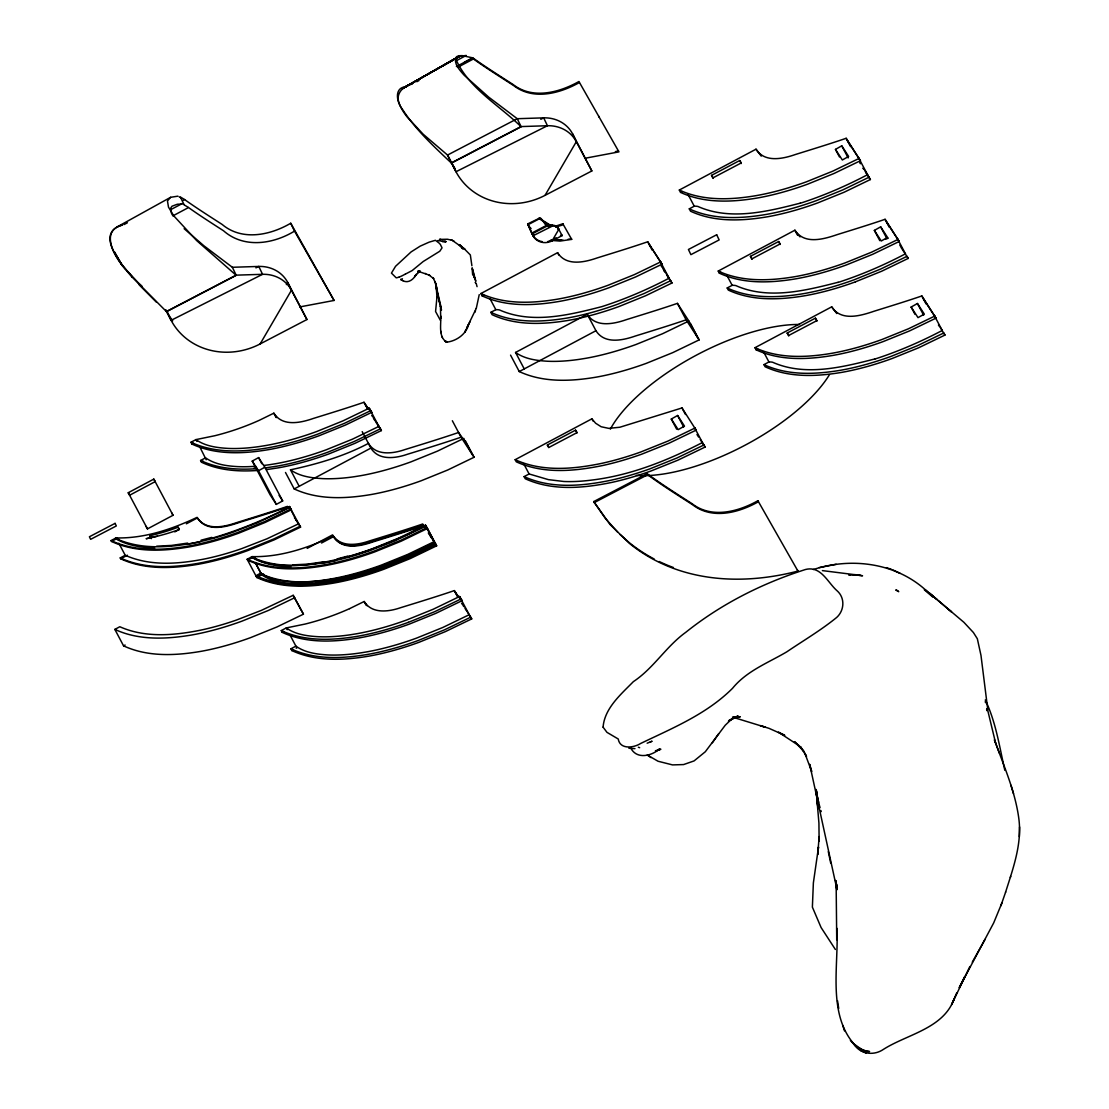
<?xml version="1.0" encoding="UTF-8"?>
<svg xmlns="http://www.w3.org/2000/svg" width="1109" height="1109" viewBox="0 0 1109 1109"><rect width="100%" height="100%" fill="white"/><g stroke="black" fill="none" stroke-linecap="round" stroke-linejoin="round"><path stroke-width="1.5" d="M476.288 308.371L479.24 294.62M999.459 753.261L994.399 739.758C1003.645 765.584 1015.165 791.05 1018.811 818.47C1022.207 843.81 1013.03 868.527 1005.558 892.274M1019.337 836.685L1019.587 826.954M1010.354 877.455L1010.715 876.36M476.302 308.316L466.515 328.5L468.76 324.022C466.348 334.169 456.451 341.087 446.622 342.168C438.083 336.776 441.243 324.396 440.744 315.982L440.703 318.38L440.453 305.89L441.451 310.104M1005.669 891.996L1000.859 905.79M459.778 597.696L459.57 596.503L433.203 609.243L406.823 619.931A168.845 66.79 -27.9 0 1 356.419 633.793L350.527 634.75A178.812 70.726 -27.9 0 1 318.435 636.718C307.332 636.081 295.548 634.542 286.261 627.93L281.27 630.591L282.199 632.352C306.084 643.442 333.546 642.25 358.928 637.966A168.845 66.79 -27.9 0 0 409.318 624.104L435.698 613.416L462.079 600.676L459.57 596.503L470.161 616.479M460.706 599.456L460.512 598.264L462.079 600.676M474.929 312.211L475.511 310.645M964.664 976.599L959.202 987.745L993.706 922.868L1001.884 903.031M465.378 331.036L464.907 332.048L465.988 329.609M969.848 966.535L951.577 1004.629L954.017 999.209C943.149 1028.736 907.093 1034.281 883.485 1049.336C873.462 1056.267 859.558 1054.091 853.306 1043.25L855.829 1046.078C826.829 1015.317 838.875 966.466 836.935 928.344L836.727 939.767L836.117 881.447L836.782 889.889L835.978 881.128L836.81 887.699L835.548 880.449L836.796 886.216M953.768 999.791L956.665 993.04M972.288 962.155L985.069 939.378M469.273 323.107L470.355 321.18M286.372 284.611L287.675 282.379A33.825 31.052 -25.6 0 0 258.785 266.437L232.363 267.283L203.876 245.754L184.136 228.69M260.144 343.942L291.445 290.253L287.675 282.379L306.943 319.531L260.144 343.942A67.635 62.118 -25.6 0 1 171.105 320.321L165.74 310.035M545.032 195.364L591.832 170.952L576.333 141.675A33.825 31.052 -25.6 0 0 547.444 125.733L455.993 171.743L447.551 155.052L455.993 171.743A67.635 62.118 -25.6 0 0 545.032 195.364L576.333 141.675L572.563 133.801A33.825 31.052 -25.6 0 0 543.673 117.859L517.251 118.705L447.551 155.052L423.236 134.272L407.1 116.944A93.683 26.699 31.5 0 1 399.129 103.068C395.151 93.794 403.551 85.462 412.326 84.09M558.007 229.286L558.423 228.579A7.236 6.654 -25.6 0 0 552.24 225.169L546.585 225.349L531.668 233.126L532.043 233.916L546.959 226.111L552.615 225.959A7.236 6.654 -25.6 0 1 558.797 229.355L552.102 240.847A14.486 13.294 -25.6 0 1 533.027 235.787L527.69 223.935L540.166 217.849A14.708 1.968 58.8 0 1 541.4 218.944L546.959 226.139L542.232 220.109A11.658 1.844 56.5 0 0 540.97 218.972L539.653 218.598L528.064 224.711L529.658 227.123M456.88 57.64L455.494 61.577L456.256 64.294A88.041 16.15 32 0 0 464.366 75.412L488.764 97.176L517.251 118.705L521.036 126.578L547.444 125.733L543.673 117.859L540.804 119.301M402.83 280.66C408.542 283.807 413.823 279.052 416.374 274.242L415.196 275.808L419.867 271.248L417.954 272.19M650.997 757.613L647.268 754.979L658.011 761.231L672.539 764.905L683.588 764.572L694.054 760.926L705.296 751.763L725.231 725.244L732.217 718.59L728.433 721.21L737.818 716.054L733.465 718.036M414.503 276.876L415.833 274.949M712.366 742.78L718.701 733.673M527.69 223.935L532.043 233.916M177.939 196.154L170.62 197.305L167.459 200.951L168.485 207.106L173.683 215.756L196.612 240.542L236.231 275.337L166.53 311.684L132.026 276.987M402.456 278.789L400.723 279.51L403.052 280.757M457.837 56.961L402.595 88.637L459.029 56.42L466.224 55.45L456.118 60.815M459.029 56.42L404.12 87.528L460.457 55.991L405.866 86.516M835.465 149.382L841.759 145.834L848.635 156.438L842.341 159.987L835.465 149.382L839.458 156.951M874.363 230.395L880.671 226.832L887.547 237.437L881.253 241L874.363 230.395L879.797 240.653M671.305 419.036L677.599 415.487L684.475 426.092L678.181 429.64L671.305 419.036L676.67 429.197M911.141 307.041L917.434 303.492L924.31 314.097L918.016 317.645L911.141 307.041L915.008 314.36M170.62 197.305L117.318 226.818M252.242 461.081L258.591 457.601L264.843 467.249L282.67 500.921L276.321 504.387L270.069 494.753L252.242 461.081L258.494 470.715L276.321 504.387M258.494 470.715L264.843 467.249M114.851 629.399L119.814 626.737C145.099 638.022 173.988 635.512 200.41 630.203A161.969 64.072 -27.9 0 0 236.494 620.042L261.53 610.31L293.164 595.311L303.436 614.178L277.056 626.918L250.676 637.606A168.845 66.79 -27.9 0 1 200.285 651.468C174.917 655.752 147.455 656.958 123.57 645.854L114.851 629.399C138.736 640.503 166.198 639.297 191.58 635.013A168.845 66.79 -27.9 0 0 241.97 621.151L268.35 610.463L294.717 597.723M123.57 645.854L125.123 645.022M424.012 526.151L423.333 525.153C405.52 531.239 387.512 536.728 369.519 542.287C357.597 546.39 340.92 548.678 333.171 536.063C307.886 547.971 280.438 557.286 252.145 556.621L247.155 559.269L255.86 575.737L260.837 573.076C270.139 579.674 281.908 581.227 293.026 581.865A178.812 70.726 -27.9 0 0 325.131 579.896L331.023 578.94A168.845 66.79 -27.9 0 0 381.413 565.077L407.793 554.389L434.173 541.649M728.738 720.573L736.986 716.733L734.435 717.301L738.802 716.497L734.976 716.955L740.257 716.816L733.465 716.83M379.819 428.171L369.242 408.181L371.737 412.354L345.37 425.094L318.99 435.782A168.845 66.79 -27.9 0 1 268.586 449.644C243.218 453.928 215.756 455.134 191.871 444.03L190.942 442.269L195.933 439.608L214.772 435.74A242.774 222.978 -28.8 0 0 259.243 420.325L273.854 413.172C282.435 426.882 300.539 422.889 313.237 418.481C330.205 413.2 347.2 408.015 364.002 402.276L364.792 403.468A110.969 3.577 61.3 0 0 368.243 408.348L369.436 409.373L369.242 408.181L342.861 420.921L316.495 431.609A168.845 66.79 -27.9 0 1 266.091 445.471L260.199 446.428A178.812 70.726 -27.9 0 1 228.107 448.41C217.004 447.759 205.22 446.22 195.933 439.608L196.861 441.368M191.871 444.03L193.437 443.198M480.904 293.525L557.591 252.686C566.172 266.382 584.277 262.403 596.975 257.995C613.942 252.7 630.938 247.529 647.739 241.776L662.018 264.205L635.637 276.945L609.257 287.633A168.845 66.79 -27.9 0 1 558.867 301.496C533.484 305.779 506.037 306.985 482.138 295.881L480.904 293.525C504.789 304.628 532.251 303.422 557.619 299.153A168.845 66.79 -27.9 0 0 608.009 285.29L634.39 274.602L660.77 261.863M679.318 190.041L756.019 149.188C764.6 162.898 782.704 158.92 795.403 154.511C812.356 149.216 829.352 144.045 846.167 138.292L860.432 160.722L834.065 173.461L807.685 184.149A168.845 66.79 -27.9 0 1 757.281 198.012C731.912 202.282 704.451 203.502 680.566 192.398L679.318 190.041C703.217 201.145 730.665 199.939 756.047 195.655A168.845 66.79 -27.9 0 0 806.437 181.807L832.817 171.119L859.198 158.365M482.138 295.881L483.704 295.049M680.566 192.398L682.132 191.566M128.256 492.715L153.818 479.102L155.205 481.611L129.642 495.224L128.256 492.715L147.469 528.896L173.032 515.283L153.818 479.102M258.134 470.424C239.031 471.852 219.069 470.549 201.519 462.245L200.59 460.485L205.581 457.823C214.869 464.449 226.652 465.974 237.742 466.626A178.812 70.726 -27.9 0 0 255.694 466.265M201.519 462.245L203.391 461.247M206.205 459.75L199.592 446.511M666.301 273.84L671.971 283.017L645.59 295.756L619.224 306.444A168.845 66.79 -27.9 0 1 568.82 320.307C543.452 324.577 515.99 325.796 492.105 314.693L490.857 312.336L495.848 309.674A24.024 9.496 -27.9 0 1 499.494 309.952C531.946 324.341 568.986 315.025 601.785 306.652A180.601 71.433 -27.9 0 0 669.129 278.179M864.729 170.356L870.399 179.533L844.018 192.273L817.638 202.947A168.845 66.79 -27.9 0 1 767.248 216.823C741.866 221.093 714.418 222.299 690.533 211.209L689.285 208.852L694.276 206.191A24.024 9.496 -27.9 0 1 697.921 206.468C730.374 220.857 767.414 211.542 800.213 203.169M111.052 540.582C134.938 551.672 162.399 550.466 187.768 546.196A168.845 66.79 -27.9 0 0 238.172 532.334L264.552 521.646L290.918 508.906L291.39 509.78L265.009 522.519L238.643 533.207A168.845 66.79 -27.9 0 1 188.239 547.084C162.871 551.353 135.409 552.559 111.524 541.455L111.052 540.582L116.043 537.92C144.336 538.6 171.784 529.27 197.083 517.362C205.664 531.059 223.768 527.08 236.467 522.672C253.42 517.376 270.43 512.206 287.231 506.466L287.91 507.451M111.524 541.455L116.5 538.808C141.786 550.092 170.661 547.583 197.083 542.273A161.969 64.072 -27.9 0 0 233.167 532.098L258.203 522.367L289.823 507.368L300.567 527.122L274.186 539.861L247.82 550.549A168.845 66.79 -27.9 0 1 197.416 564.412C172.047 568.695 144.586 569.901 120.701 558.797L120.229 557.91L125.054 555.346M120.701 558.797L127.41 555.221M186.367 523.822L197.388 517.945C206.856 532.708 226.333 526.9 239.835 522.311C255.777 517.348 271.747 512.455 287.55 507.049L287.231 506.466M174.765 531.89L179.27 529.478L178.064 527.205A186.686 171.465 -28.8 0 1 149.784 535.73M524.238 368.909L515.546 352.454L587.243 314.263C595.824 327.973 613.942 323.98 626.64 319.572C643.594 314.291 660.59 309.12 677.405 303.367L688.855 321.028L697.575 337.483M294.218 488.944L370.905 448.091C378.654 460.706 395.317 458.433 407.253 454.33C425.232 448.771 443.24 443.267 461.067 437.196L474.084 457.268L447.703 470.008L421.337 480.696A168.845 66.79 -27.9 0 1 370.933 494.559C345.564 498.842 318.103 500.048 294.218 488.944L285.498 472.489M519.262 371.57L595.963 330.718C604.544 344.428 622.648 340.435 635.346 336.027C652.3 330.745 669.309 325.575 686.111 319.822L699.141 339.895L672.761 352.634L646.381 363.322A168.845 66.79 -27.9 0 1 595.99 377.185C570.608 381.468 543.16 382.674 519.262 371.57L510.556 355.116M718.23 271.053L794.917 230.201C804.385 244.964 823.862 239.156 837.364 234.567C853.306 229.591 869.276 224.711 885.079 219.305L899.219 241.485L872.838 254.238L846.472 264.912A168.845 66.79 -27.9 0 1 796.068 278.789C770.7 283.058 743.238 284.264 719.353 273.161L718.23 271.053C742.115 282.143 769.577 280.937 794.959 276.668A168.845 66.79 -27.9 0 0 845.349 262.805L871.729 252.117L898.096 239.378M719.353 273.161L720.905 272.329M855.427 281.852A168.845 66.79 -27.9 0 1 805.037 295.715C779.655 299.985 752.207 301.191 728.308 290.087L727.199 287.98L732.19 285.318A24.024 9.496 -27.9 0 1 735.835 285.595C768.287 299.971 805.328 290.655 838.113 282.282M307.165 548.401L332.561 534.885C340.297 547.499 356.973 545.212 368.895 541.109C386.889 535.55 404.896 530.06 422.709 523.989L424.137 526.193M429.876 535.023L436.669 545.822L410.288 558.562L383.908 569.25A168.845 66.79 -27.9 0 1 333.518 583.112C308.15 587.382 280.688 588.588 256.803 577.498L256.331 576.611L261.156 574.046M256.803 577.498L263.498 573.921M321.541 543.008L333.49 536.645C342.071 550.355 360.175 546.363 372.874 541.954C389.841 536.673 406.837 531.488 423.638 525.749L424.359 526.844M515.158 459.694L591.859 418.842L595.63 423.236L601.147 426.743L608.73 428.365L619.862 427.242L682.007 407.946L696.147 430.14L669.074 443.184L641.972 454.08A168.305 66.568 -27.9 0 1 602.741 465.503C574.407 471.353 543.355 474.167 516.281 461.815L515.158 459.694C542.232 472.046 573.298 469.232 601.632 463.382A168.305 66.568 -27.9 0 0 640.85 451.959L667.951 441.077L695.038 428.019M754.993 347.699L831.695 306.846C841.149 321.61 860.626 315.802 874.128 311.213C890.07 306.236 906.039 301.357 921.842 295.951L935.982 318.144L909.616 330.884L883.235 341.558A168.845 66.79 -27.9 0 1 832.831 355.434C807.463 359.704 780.001 360.91 756.116 349.806L754.993 347.699C778.878 358.789 806.34 357.597 831.722 353.314A168.845 66.79 -27.9 0 0 882.112 339.451L908.493 328.763L934.873 316.023M756.116 349.806L757.683 348.975M524.127 476.62L529.118 473.959L548.442 479.642L563.829 481.486A179.214 70.893 -27.9 0 0 591.222 480.142C630.48 475.525 667.563 460.554 702.427 442.533L705.116 447.066L678.043 460.11L650.941 471.006A168.305 66.568 -27.9 0 1 611.711 482.429C583.376 488.279 552.31 491.093 525.25 478.741L524.127 476.62C551.187 488.986 582.253 486.158 610.588 480.308A168.305 66.568 -27.9 0 0 649.819 468.885L676.92 458.003L703.993 444.945M763.962 364.625C787.847 375.729 815.309 374.523 840.677 370.24A168.845 66.79 -27.9 0 0 891.068 356.377L917.448 345.689L943.828 332.95L944.951 335.07L918.571 347.81L892.191 358.484A168.845 66.79 -27.9 0 1 841.8 372.361C816.432 376.63 788.97 377.836 765.085 366.746L763.962 364.625L768.953 361.964A24.024 9.496 -27.9 0 1 772.599 362.241C805.051 376.63 842.091 367.315 874.89 358.942M282.199 632.352L283.765 631.52M290.918 648.807C314.804 659.91 342.265 658.704 367.633 654.421A168.845 66.79 -27.9 0 0 418.038 640.558L444.404 629.87L470.784 617.131L471.727 618.891L445.347 631.631L418.966 642.319A168.845 66.79 -27.9 0 1 368.576 656.195C343.194 660.465 315.732 661.671 291.847 650.567L290.918 648.807L295.909 646.145C305.197 652.771 316.98 654.296 328.084 654.948A178.812 70.726 -27.9 0 0 360.175 652.965L366.081 652.009A168.845 66.79 -27.9 0 0 416.471 638.146L442.851 627.458L469.218 614.719M291.847 650.567L293.414 649.735M296.214 648.238L296.838 647.906L289.92 634.833M171.23 209.393L181.349 204.028L177.26 204.264L171.992 206.219L170.814 207.938L171.368 212.873A88.041 16.15 32 0 0 173.101 216.089M416.818 81.706L419.05 80.513M173.406 215.59L188.53 207.549C199.329 215.243 211.888 223.283 223.547 230.783C243.772 248.624 272.994 244.243 294.523 231.116L334.072 300.456L299.735 306.93M458.294 67.011L473.418 58.971C486.504 68.273 500.104 76.812 513.592 85.532C533.166 100.697 559.712 93.586 579.397 82.537M456.395 66.526L472.794 57.862C485.922 67.205 499.577 75.786 513.107 84.52C532.694 99.699 559.227 92.588 578.926 81.525L618.947 151.878L584.623 158.337M124.042 224.559L127.41 222.784M183.027 200.41L184.621 199.578C196.861 208.284 209.559 216.31 222.174 224.462C242.053 241.208 270.111 235.33 290.738 223.242L334.072 300.456M464.311 62.354L472.794 57.862L462.176 55.616L458.752 55.755L456.561 56.711L455.577 58.486C467.776 87.736 499.078 105.105 521.119 126.759L451.418 163.106C433.73 146.36 415.473 129.587 402.207 108.959C396.675 102.236 393.723 87.361 406.144 86.724M711.521 175.374L739.703 160.514L741.228 162.954L713.045 177.8L711.521 175.374L713.129 178.397M750.433 256.373L778.615 241.526L780.126 243.952L751.957 258.813L750.433 256.373L751.985 259.298M547.361 445.014L575.543 430.167L577.068 432.607L548.886 447.454L547.361 445.014L548.705 447.565M787.196 333.019L815.378 318.172L816.903 320.612L788.721 335.459L787.196 333.019L788.749 335.958M166.447 311.504L236.148 275.157L262.556 274.311A33.825 31.052 -25.6 0 1 291.445 290.253L306.943 319.531M451.335 162.926L521.036 126.578M554.86 238.435L556.108 237.783M560.489 235.496L561.75 234.845L562.124 235.621L552.102 240.861L551.727 240.071A14.486 13.294 -25.6 0 1 547.957 241.457M593.717 501.587L647.185 473.709C661.685 484.397 676.975 493.935 692.099 503.708C711.673 518.887 738.22 511.776 757.904 500.727L797.953 571.093C758.847 581.199 716.622 582.918 677.959 569.971A168.845 155.052 -25.6 0 1 629.51 543.465L610.089 524.557L593.717 501.587L605.278 518.291L617.685 532.181M594.216 502.627L647.67 474.735C662.17 485.423 677.474 494.974 692.598 504.747C712.172 519.927 738.705 512.815 758.404 501.753L757.904 500.727M458.946 597.099L458.585 596.67A110.969 3.577 61.3 0 1 455.12 591.79L454.343 590.598C436.516 596.67 418.509 602.159 400.529 607.718C388.594 611.821 371.931 614.109 364.182 601.494L349.585 608.647M370.808 410.593L344.428 423.333L318.061 434.021A168.845 66.79 -27.9 0 1 267.657 447.884C242.289 452.153 214.827 453.359 190.942 442.269M378.89 426.397L352.51 439.15L326.143 449.824A168.845 66.79 -27.9 0 1 275.739 463.701L269.847 464.657A178.812 70.726 -27.9 0 1 264.081 465.433M869.151 177.177L842.771 189.916L816.404 200.604A168.845 66.79 -27.9 0 1 766 214.467C740.632 218.75 713.17 219.956 689.285 208.852M266.562 469.606L278.234 467.859A168.845 66.79 -27.9 0 0 328.638 454.011L355.005 443.323L381.385 430.569L380.456 428.809L354.076 441.548L327.696 452.236A168.845 66.79 -27.9 0 1 277.305 466.113L265.619 467.846M670.723 280.66L644.357 293.414L617.976 304.088A168.845 66.79 -27.9 0 1 567.572 317.964C542.204 322.234 514.742 323.44 490.857 312.336M688.855 321.028L662.489 333.767L636.109 344.455A168.845 66.79 -27.9 0 1 585.704 358.318L579.813 359.274A178.812 70.726 -27.9 0 1 547.721 361.257C536.617 360.605 524.834 359.066 515.546 352.454M463.812 438.402L437.431 451.141L411.051 461.829A168.845 66.79 -27.9 0 1 360.661 475.692L354.755 476.648A178.812 70.726 -27.9 0 1 322.664 478.631C311.56 477.979 299.79 476.44 290.489 469.828C317.34 464.047 344.04 456.298 368.424 443.392C376.159 456.007 392.836 453.72 404.757 449.63C422.751 444.071 440.758 438.568 458.572 432.496L462.605 438.194A122.032 3.937 61.3 0 0 463.825 439.025L472.517 454.856M300.109 526.248L273.729 538.988L247.349 549.662A168.845 66.79 -27.9 0 1 196.958 563.538C171.576 567.808 144.115 569.014 120.229 557.91M727.199 287.98C751.084 299.07 778.546 297.864 803.914 293.594A168.845 66.79 -27.9 0 0 854.304 279.731L880.685 269.043L907.065 256.304L908.188 258.425L881.807 271.164L855.427 281.838M425.925 526.068L394.305 541.067L369.269 550.799A161.969 64.072 -27.9 0 1 333.185 560.96C306.749 566.269 277.874 568.778 252.602 557.508L247.612 560.156C271.511 571.26 298.959 570.054 324.341 565.77A168.845 66.79 -27.9 0 0 374.731 551.908L401.111 541.22L427.492 528.48L425.454 525.195L399.074 537.934L372.707 548.608A168.845 66.79 -27.9 0 1 322.303 562.485L316.412 563.441A178.812 70.726 -27.9 0 1 284.32 565.41C273.216 564.758 261.433 563.233 252.145 556.621L254.959 558.035M435.102 543.41L408.722 556.15L382.355 566.838A168.845 66.79 -27.9 0 1 331.951 580.7L326.06 581.657A178.812 70.726 -27.9 0 1 293.968 583.639C282.864 582.987 271.081 581.449 261.793 574.836M436.197 544.935L409.831 557.675L383.451 568.362A168.845 66.79 -27.9 0 1 333.047 582.225C307.678 586.509 280.217 587.715 256.331 576.611M461.136 598.915L434.756 611.655L408.389 622.343M298.543 523.836L266.909 538.822L241.887 548.567A161.969 64.072 -27.9 0 1 205.789 558.728C179.367 564.037 150.491 566.547 125.22 555.262L118.871 543.299M255.929 267.879L258.785 266.437L262.556 274.311L171.105 320.321L167.334 312.433A67.635 62.118 -25.6 0 0 172.713 320.778M548.567 227.012L552.24 225.169L552.615 225.931L533.027 235.787L532.667 235.011L533.886 234.401M399.046 277.167L396.994 277.707A5.448 2.149 -27.9 0 1 396.19 277.818L391.449 273.105L395.553 266.299L411.106 251.909L420.186 246.143L428.351 242.497A4.852 1.927 -27.9 0 0 429.211 242.122L435.449 240.293L439.122 243.093A73.18 28.945 -27.9 0 0 440.287 244.327L442.047 247.848L439.802 251.23L423.222 261.502L412.146 270.582L405.423 274.075M550.452 240.32L560.031 241.083L571.689 239.378L562.845 223.755L555.318 226.264M405.339 274.103L403.232 275.198A20.489 8.11 -27.9 0 1 401.5 276.072L399.06 277.167M650.193 742.032L652.078 741.214L647.157 743.21M418.994 271.636L419.687 271.386L418.273 271.345L429.765 275.309L428.434 274.644L433.799 278.706L433.037 277.652L435.435 282.934L435.005 281.423L440.384 306.403M885.426 239.128L888.323 238.158M813.438 569.513C852.807 556.593 899.288 563.344 929.314 593.537M122.35 225.016C93.863 233.153 122.156 265.162 132.04 276.987M122.434 225.03C98.687 230.741 115.53 258.896 125.899 269.667M211.777 537.38L201.034 540.208M347.866 556.08L337.136 558.908M615.356 151.628L618.475 150.879M157.381 536.188L146.333 538.683L157.381 536.188A184.593 169.538 -28.8 0 0 175.264 530.92L179.325 529.492L178.064 527.205M819.343 567.558L836.186 564.301M154.123 536.936L150.866 537.615L149.77 535.675L151.351 538.641M567.974 239.35L569.638 239.003M187.684 543.091L171.548 545.42L156.674 546.183M323.786 561.792L307.65 564.121L292.776 564.883M440.592 239.267L439.427 239.433L447.481 239.239L452.25 240.334L464.921 249.317L462.079 246.863M555.692 227.04L561.695 225.266L563.22 224.531L562.845 223.755M443.226 241.499L442.463 241.568L445.638 241.596L437.681 240.598M850.201 574.753L848.704 574.906L860.099 575.349L822.393 570.608M475.151 282.462L476.094 283.266M553.197 240.043L562.956 240.098M257.205 468.65C238.102 470.091 218.14 468.774 200.59 460.485M655.419 750.779L660.867 749.24L657.124 750.571L659.55 748.949C651.51 756.116 636.524 759.679 630.716 747.896M529.118 473.959L523.614 463.59M561.306 240.237L554.791 240.196M634.958 748.644L628.886 748.256M865.824 1051.193L858.713 1047.894L862.636 1050.14L869.581 1051.554C861.568 1051.9 855.413 1045.967 850.381 1040.505M445.028 241.512L446.151 241.679L444.501 241.429M857.257 574.989L862.566 575.779L854.762 574.601M836.921 889.279L809.695 764.337L811.705 771.559L804.76 752.997L806.52 756.463L800.338 746.482L803.928 751.5L794.474 741.644L798.993 745.692L778.463 732.19L784.784 735.336L768.994 728.336L732.494 717.121M425.232 273.452L425.662 273.59M763.297 726.547L760.206 725.619L765.362 727.199M451.252 239.988L452.25 240.334M891.511 569.388L886.396 567.628M638.313 747.216L639.657 747.702M446.913 342.265L445.735 341.711M866.157 1053.079L860.57 1050.473M551.256 225.723L541.261 219.485A88.942 81.678 -25.6 0 1 539.14 217.96L539.501 218.736A88.942 81.678 -25.6 0 0 541.636 220.247L549.717 225.529M184.912 205.331L188.35 207.411M247.155 559.269C271.04 570.373 298.501 569.167 323.87 564.897A168.845 66.79 -27.9 0 0 374.26 551.034L400.64 540.346L427.02 527.607L435.74 544.062L409.36 556.801L382.979 567.475A168.845 66.79 -27.9 0 1 332.589 581.352C307.207 585.621 279.745 586.827 255.86 575.737M281.27 630.591C305.155 641.681 332.617 640.475 357.985 636.206A168.845 66.79 -27.9 0 0 408.389 622.343M181.072 197.388L184.621 199.578M452.597 240.473L454.052 241.18M893.119 570.054L900.064 573.367M116.043 537.92L118.857 539.334M862.552 1050.112L853.112 1043.347M400.779 279.44L401.569 279.995M445 340.962C448.812 342.958 445.305 340.934 446.151 341.641L444.667 340.657M924.324 589.78L932.711 596.975M925.752 590.127L951.633 611.988L938.131 600.385M946.892 607.926L963.86 622.274L973.383 632.504L977.334 638.729L980.98 655.364L988.008 711.507L995.577 742.905M463.922 248.458L470.341 254.945L471.893 265.744M460.415 599.373L459.514 598.43M930.326 594.299L933.861 597.307M855.51 1045.468L857.118 1046.91M138.362 282.85L141.966 286.122M620.111 534.538L629.011 542.426A168.845 155.052 -25.6 0 0 654.213 559.033M122.226 265.522L114.241 251.646L122.212 265.522L138.362 282.864M156.424 302.202L139.18 284.861M761.245 156.133L756.019 149.188M800.033 236.896L796.04 232.308M836.796 313.542L831.695 306.846M126.703 270.929L132.082 276.695M530.157 227.511L531.086 228.634M274.782 414.932L276.709 417.441M365.124 603.254L367.037 605.764M440.425 320.432L435.574 311.504L437.001 296.644L437.001 297.628L435.976 283.447L436.766 290.738L436.114 284.68L436.877 289.421L436.655 288.354M835.368 949.47L821.09 927.526L812.384 907.134L813.368 882.916L818.525 846.999L817.721 854.512L819.149 836.574L819.121 841.232L818.927 823.086L816.196 790.745M364.944 404.036L365.72 405.229A110.969 3.577 61.3 0 0 368.756 409.581M455.272 592.358L456.062 593.551A110.969 3.577 61.3 0 0 458.599 597.252M847.415 140.649L860.432 160.722M859.711 162.621L860.418 163.73M863.287 168.138L864.008 169.247M863.065 168.235L863.883 169.497M865.505 172.006L870.399 179.533M886.202 221.412L899.219 241.485M899.773 245.061L900.48 246.156M900.855 247.127L908.188 258.425M922.965 298.058L935.982 318.144M938.436 325.034L939.254 326.282M940.113 327.224L944.951 335.07M648.987 244.132L651.135 247.446M651.856 248.555L653.284 250.759M654.005 251.868L655.433 254.072M656.154 255.167L662.018 264.205M661.283 266.105L662.004 267.214M662.711 268.323L665.58 272.731M663.834 270.471L664.651 271.719M667.091 275.489L671.971 283.017M696.147 430.14L694.594 427.727L702.427 442.533M696.979 434.52L698.601 437.029M700.236 439.538L705.116 447.066M370.766 410.843L370.184 409.942L370.42 411.009M370.961 411.148L371.737 412.354M371.723 415.362L372.444 416.471M373.165 417.566L373.872 418.675M374.592 419.784L376.02 421.988M376.741 423.083L380.456 428.809M374.093 419.327L374.814 420.436M376.242 422.64L376.963 423.749M377.67 424.858L381.385 430.569M428.434 532.819L429.155 533.914M428.462 533.179L429.003 534.011M429.543 534.829L431.678 538.142M433.882 541.539L425.454 525.195L427.242 529.603M434.16 541.968L436.669 545.822M461.566 603.241L462.273 604.336M462.772 604.779L463.714 606.554M464.921 608.092L465.863 609.867M466.362 610.31L471.727 618.891M290.766 509.738L289.366 506.494L291.39 509.78M294.509 517.792L295.049 518.61M295.59 519.442L296.394 520.689M296.671 521.119L300.567 527.122M279.108 495.404L282.67 500.921M303.436 614.178L293.164 595.311M171.645 512.774L173.032 515.283M146.083 526.387L147.469 528.896M985.263 701.623L985.568 702.759M858.879 158.31L867.585 174.765M846.167 138.292L850.575 146.638M897.652 239.087L905.499 253.892M885.079 219.305L889.335 227.345M934.43 315.732L942.262 330.537M921.842 295.951L926.098 303.991M841.759 145.834L848.163 157.922M880.671 226.832L886.867 238.56M917.434 303.492L923.631 315.206M794.917 230.201L797.607 235.274M739.703 160.514L741.297 163.536M778.615 241.526L780.168 244.451M815.378 318.172L816.931 321.097M660.451 261.793L669.157 278.248M647.739 241.776L652.161 250.121M690.422 323.44L699.141 339.895M677.405 303.367L686.111 319.822M572.563 133.801L591.832 170.952M682.007 407.946L685.487 414.503M677.599 415.487L683.643 426.91M562.124 235.635L558.423 228.579L558.797 229.355M557.591 252.686L558.839 255.028M587.243 314.263L595.963 330.718M591.859 418.842L592.968 420.963M575.543 430.167L576.985 432.884M465.378 440.814L474.084 457.268M452.347 420.741L461.067 437.196M364.002 402.276L366.192 406.393M366.497 406.975L367.426 408.736M425.454 525.195L434.631 542.523L403.011 557.522L377.975 567.254A161.969 64.072 -27.9 0 1 341.891 577.429C315.469 582.738 286.593 585.247 261.308 573.963L255.763 563.483M454.343 590.598L456.049 593.828M456.367 594.41L457.296 596.171M457.449 596.476L457.823 597.169M362.199 431.637L370.905 448.091M273.854 413.172L276.183 417.58M364.182 601.494L366.053 605.015M258.591 457.601L261.835 463.728M166.17 310.243L167.043 311.892M287.203 629.69L286.261 627.93L305.1 624.062A242.774 222.978 -28.8 0 0 349.585 608.647M687.927 194.227L694.248 206.191M726.686 274.949L732.162 285.318M763.449 351.595L768.925 361.964M490.289 299.208L495.82 309.674M290.489 469.828L299.18 486.283M255.306 562.596L260.837 573.076M289.366 506.494L294.01 515.962M294.426 516.822L295.271 518.541M295.701 519.4L296.117 520.26M598.68 116.168L599.179 117.207M797.454 570.068L797.953 571.093M571.315 238.601L571.689 239.378M647.185 473.709L647.67 474.735M290.738 223.242L294.523 231.116M232.363 267.283L236.148 275.157M180.462 197.152L184.274 205.11M985.277 699.945C995.924 722.07 999.445 746.593 1004.823 770.298M603.088 727.171L606.97 732.356L618.24 738.996C619.945 749.739 633.669 747.937 640.669 743.46C672.9 727.975 706.71 714.099 732.508 688.342C746.842 670.779 767.941 662.974 786.808 651.829C802.999 640.85 819.967 630.841 835.243 618.614C844.296 612.016 845.723 598.236 837.018 590.723C827.591 582.419 820.979 565.562 805.55 569.485C762.438 583.209 721.238 603.92 685.778 632.31C666.079 646.492 653.672 668.186 633.364 681.647C620.901 694.386 604.544 708.235 603.088 727.157M472.6 269.168L475.692 280.66M474.999 279.08L473.931 276.238L475.844 281.409M476.274 283.71L477.064 286.663M474.181 276.903L472.157 267.671M437.376 291.168L437.015 289.906L440.897 306.458M842.812 1025.451L844.49 1030.899M441.992 336.443L442.339 337.593M1010.978 785.255L1013.515 793.656M820.937 810.596L821.242 811.622M819.177 804.607L820.064 807.602M441.437 310.063L440.592 306.514M818.317 800.809L819.038 803.706M436.752 288.797L437.126 290.322M836.2 883.443L836.81 886.271M828.298 851.629L830.752 863.315M438.928 299.804L439.441 302.272M816.293 790.703L817.957 799.367M817.527 797.274L818.553 802.32M472.129 268.738L472.697 275.087M986.636 709.358L986.871 710.647L986.774 708.776M816.224 790.44L816.723 793.185M816.266 789.788L816.751 792.852M837.531 1000.706L838.723 1008.483M440.883 331.231L441.132 332.866M816.03 789.442L817.998 808.572L816.21 790.856M673.44 567.531A168.845 155.052 -25.6 0 1 659.19 561.528M289.56 506.938A183.484 69.437 -27.5 0 1 211.251 538.392M154.775 548.068A203.82 82.551 -29.3 0 1 115.281 538.447M200.202 541.594A165.31 66.013 -28.5 0 1 186.728 544.422M425.662 525.638A183.484 69.437 -27.5 0 1 347.353 557.092M290.877 566.754A203.82 82.551 -29.3 0 1 251.383 557.148M336.304 560.295A165.31 66.013 -28.5 0 1 322.816 563.122M256.636 468.026A178.812 70.726 -27.9 0 1 253.919 468.22M829.449 374.676A129.406 51.18 -27.9 0 1 636.427 475.359M610.31 429.197A129.406 51.18 -27.9 0 1 799.534 324.48M942.234 330.468A180.601 71.433 -27.9 0 1 874.835 359.066M905.457 253.822A180.601 71.433 -27.9 0 1 838.071 282.421M867.557 174.695A180.601 71.433 -27.9 0 1 800.157 203.294M179.173 196.861A11.104 1.691 35.4 0 1 181.114 197.873M181.322 203.571A12.254 2.412 35.5 0 1 183.581 204.375M455.064 168.665A67.635 62.118 -25.6 0 1 452.222 163.855M542.246 241.665A14.486 13.294 -25.6 0 1 532.667 235.011M115.086 523.365L89.413 536.756L90.647 539.334L116.32 525.943L115.086 523.365M716.677 234.761L688.426 249.483L690.907 254.654L719.159 239.918L716.677 234.761M420.075 271.331L417.996 271.261L420.075 271.331M897.333 590.57L895.753 589.933L898.734 591.679L897.333 590.57M459.791 245.103L459.168 244.632L462.578 248.319L459.791 245.103M936.98 599.47L929.273 592.968L936.98 599.47M460.845 245.838L460.207 245.311L461.829 246.669L460.845 245.838M462.8 248.763L462.287 247.806L462.8 248.763"/></g></svg>
